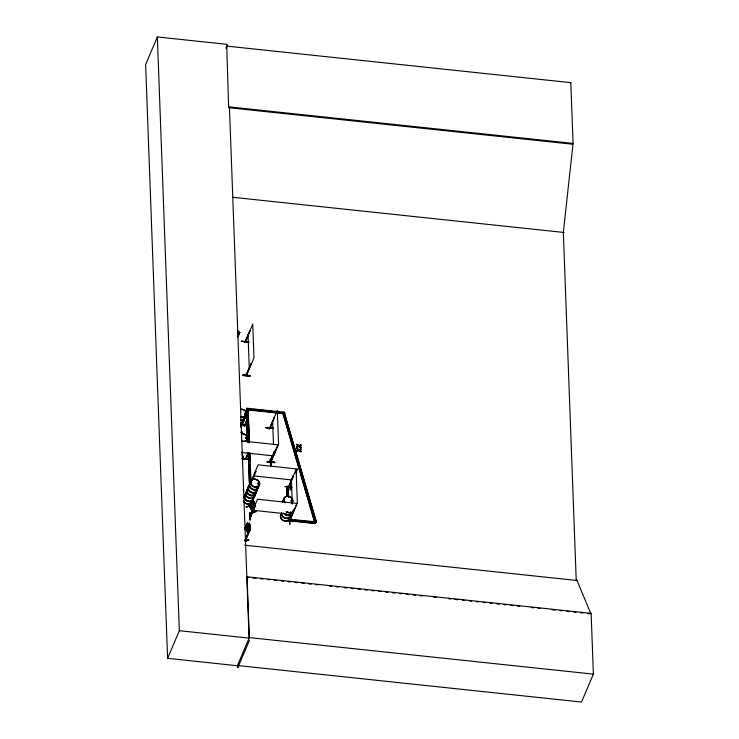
<?xml version="1.0" encoding="UTF-8"?>
<svg xmlns="http://www.w3.org/2000/svg" width="739" height="739" viewBox="0 0 739 739"><rect width="100%" height="100%" fill="white"/><g stroke="black" fill="none" stroke-linecap="round" stroke-linejoin="round"><path stroke-width="1.11" d="M248.609 459.621L242.263 458.707L248.637 459.168M249.745 513.3L256.304 511.231M249.81 513.115L256.359 511.037L256.442 511.582M256.451 511.573L249.884 513.623L249.791 513.06M242.651 375.551L250.05 376.271C250.66 375.338 242.337 374.137 242.641 375.578M242.651 375.292L250.041 376.031M242.725 375.042L250.124 375.763M267.241 461.977C290.741 463.233 251.417 460.914 274.631 462.697L274.622 462.743M267.241 461.644L274.631 462.392L267.315 461.441M293.392 521.586C270.788 519.111 307.526 523.138 287.138 520.367M248.701 540.117L245.496 541.336M252.636 511.536L253.597 510.797L252.646 511.628L250.041 506.963L250.309 504.903L251.888 501.338L252.378 501.569L251.86 501.254M248.849 532.643L247.953 533.373L245.56 528.607L245.81 526.676M225.857 48.192L226.744 46.104L570.813 82.648L573.067 143.421L563.34 232.406L576.226 580.411L577.03 580.494L590.914 613.878L591.135 613.361L247.057 576.817L246.844 577.335L249.135 577.575M244.923 341.797L249.893 330.749L245.228 342.443L244.942 341.714M246.641 374.645C246.54 375.357 245.754 374.765 246.595 374.507M244.489 425.239C252.71 407.466 238.771 439.437 247.417 419.087L248.295 442.707M244.988 425.082L244.609 425.544M246.124 458.457L245.791 458.91L248.673 452.831M269.504 428.223L269.855 428.851L274.474 417.175L269.458 428.26C269.698 430.163 270.068 426.874 269.726 428.371M270.853 460.97L271.074 462.032L271.222 461.071M288.635 487.13L293.254 476.008L288.265 487.601L288.432 486.576L288.792 487.167M288.589 487.694L288.598 487.13M289.522 520.21L290.011 519.813M289.836 520.792L297.346 503.037L296.099 469.293L288.616 487.564M290.058 520.348L289.993 519.905M244.655 413.48L245.653 414.219M245.967 413.766L245.662 414.302M245.56 437.821L246.558 438.569M246.817 438.458L246.355 437.543L245.754 437.784M246.503 438.384L246.346 437.506M250.872 482.641L251.509 483.084M251.426 483.047L251.168 482.567L250.937 483.02M257.819 483.666L257.939 483.186M258.022 483.482L258.668 483.962L259.112 483.343M258.207 483.823L258.077 483.278M258.798 483.796L258.881 484.147M259.195 483.602L258.715 484.193L257.957 483.759M283.988 499.934L284.506 499.638L284.506 500.321M284.423 500.248L284.487 499.647M291.055 500.488L291.388 501.162M291.813 501.134L292.247 500.663M292.385 500.977L292.274 500.479M242.263 458.984L242.3 458.522M245.265 342.425L252.747 324.033L253.994 357.787L246.457 375.615L246.142 374.969L250.863 363.902L251.14 364.503L250.863 363.902M246.105 458.891L246.133 458.115M270.012 428.38L269.994 427.89M271.074 461.912L278.575 444.213L277.328 410.459L269.559 428.842M243.824 490.668L243.251 489.874M252.987 511.896C253.412 510.353 251.657 514.039 253.616 510.372M227.196 46.668L227.113 44.358L157.342 36.95L145.62 64.579L167.596 658.329L237.367 665.737L249.311 637.591L247.057 576.817M226.744 46.104L228.647 107.691L572.725 144.234M237.45 335.183L238.521 332.642L237.561 332.347L238.235 330.924M237.385 336.31L239.224 332.993M237.524 337.012L238.799 333.991M237.598 337.224L239.769 332.458M239.131 332.014L237.561 332.347L239.815 332.458L238.189 336.033M248.766 342.092L241.376 341.353L248.867 341.861M251.121 363.93L246.115 375.449M247.112 421.138L246.789 408.224L284.607 412.242L284.515 413.822L284.607 412.242M246.604 425.322L241.034 424.602M248.082 408.722L249.496 442.643M248.553 421.285L248.276 409.609L284.654 413.471M241.357 426.643L241.644 425.969L241.367 427.096L240.628 427.022L241.653 426.421M242.069 431.945L241.801 433.119L242.069 431.945L241.117 431.844M243.26 456.194L242.992 457.376L243.26 456.194L242.3 456.092L242.143 451.695M248.138 452.831C249.126 452.915 245.81 456.157 245.791 458.356M248.396 452.859L246.161 458.817M167.596 658.329L179.328 630.7L157.342 36.95M273.375 428.417L266.049 427.521M250.604 483.315L250.456 479.075L249.967 479.269M248.443 452.776L249.394 482.816L248.341 454.263M250.512 482.364L250.835 481.911L250.678 482.669M250.78 481.948L250.521 482.585A4.813 3.88 23 0 0 252.932 489.421A4.813 3.88 23 0 0 258.484 485.135M251.177 481.218L258.142 464.831L297.577 469.016L295.877 473.034M252.258 480.322L255.962 471.611L255.278 471.325L255.962 471.611M282.963 412.972L314.897 522.334L316.431 521.863L284.358 412.842L282.815 413.313L314.943 523.563L290.288 520.949L290.242 519.711M284.358 412.842L316.283 522.214M249.717 506.815C247.851 508.515 256.359 492.959 249.449 506.409M252.027 500.793L249.477 506.4M249.68 506.825L249.911 505.809L246.087 506.908L250.493 505.55M252.332 501.338L250.013 506.797L252.83 511.268M270.372 459.076L270.927 465.672L270.345 459.279M272.266 456.065L269.652 462.254M274.326 451.446L274.982 451.289L274.317 451.224L269.559 462.485L270.511 462.208M253.117 502.889L253.745 501.402L253.098 502.779L252.452 501.476L255.204 506.631M270.539 461.949L270.298 462.568L269.67 461.986M270.225 462.623L277.846 444.795L241.782 440.971M271.176 460.933L270.779 462.014L275.702 450.356M253.856 502.067L254.327 503.712L254.521 503.259M249.847 513.476L249.339 513.66L250.031 520.034L249.81 513.476M270.52 465.625L270.335 459.067M254.151 504.746L254.853 503.388L253.68 501.421M244.978 527.969L246.918 523.886L245.071 529.457M245.209 527.905L247.251 522.981L247.888 523.258M250.549 516.755L255.324 505.781L254.659 505.716L249.893 516.977C251.546 517.411 250.124 515.748 250.087 516.607M244.84 529.521L246.687 523.951M252.95 511.231C251.029 513.901 254.89 503.795 255.435 506.557M249.902 516.727L250.632 516.829L255.131 506.012M253.846 510.298L253.089 512.229L250.041 506.963M246.29 529.992L249.172 523.24M250.207 525.133L247.26 531.904L250.207 525.133L249.154 523.129L248.516 524.616L247.279 523.064M248.683 540.052L245.2 541.031L244.877 540.421L249.56 529.364L250.087 529.854L249.56 529.364M249.791 529.3L245.108 540.357L245.394 540.902L250.429 528.93L247.824 523.212M245.339 540.006L245.154 541.022L248.757 539.895M245.2 541.031L250.355 528.948M298.51 445.811L296.847 445.063L296.921 444.351L298.889 445.608L300.828 444.767L300.755 445.506L299.221 446.153L300.828 447.631L298.833 446.356L296.921 447.187L297.004 446.448L298.51 445.811L296.921 444.351M296.921 447.187L297.004 446.448M298.658 449.912L296.995 449.173L297.078 448.462L299.046 449.709L300.985 448.869L300.902 449.608L299.369 450.263L300.985 451.732L298.99 450.467L297.078 451.289L297.152 450.55L298.658 449.912L297.078 448.462M296.829 444.582L298.889 445.608M298.833 446.356L300.828 447.631M299.221 446.153L300.847 445.275M297.078 451.289L297.152 450.55M300.755 445.506L300.828 444.767M298.99 450.467L300.985 451.732M299.369 450.263L301.004 449.386M300.81 447.15L299.313 445.922M284.727 486.604L292.136 487.26M300.985 448.869L300.902 449.608M300.967 451.252L299.471 450.033M288.626 497.504L288.21 486.401L286.778 486.253L287 496.59M288.21 486.401L288.432 496.737M291.184 482.438C291.526 485.246 287.554 487.14 290.279 486.17M289.605 486.031L289.448 486.752M289.947 485.126L291.175 482.216M291.434 483.26L289.965 486.844L291.443 483.472M290.39 489.624L290.427 484.599L290.658 489.865M288.838 520.699L288.829 521.18L291.785 513.707M293.438 510.058L294.094 509.901L293.429 509.836L288.82 521.152M289.448 520.265L294.214 509.162L294.501 509.753L294.214 509.162M289.402 520.893L289.697 520.358M290.288 520.949L290.39 519.369L316.431 521.863M289.623 524.237L289.457 517.891M249.459 640.279L237.829 667.677L237.746 665.534M314.943 523.563L315.045 521.993M570.471 83.452L570.813 82.648M591.135 613.361L593.38 674.134L581.528 702.05L237.459 665.506M245.293 414.117L245.828 413.766M245.487 437.848L246.115 437.571L245.764 438.144M291.508 500.137L291.074 500.987L292.293 501.051M292.164 500.562L291.258 500.811M249.948 505.901L250.05 506.862L250.235 504.931M245.773 526.611L245.56 528.653M248.359 525.069L249.394 526.916M239.815 332.458L239.076 332.07M252.655 511.231L252.71 511.564M245.782 413.858L244.96 413.96M245.791 414.145L245.967 413.655M250.854 482.595L251.602 482.761M251.038 482.706L249.542 482.475M250.041 516.737L250.724 516.385M290.187 486.401L289.485 486.336M290.288 486.391L289.623 486.354M288.903 520.487L289.494 520.478M289.494 521.18L296.958 503.407L257.514 499.222L249.994 517.014L250.641 517.051M247.944 533.281L248.886 532.551M249.699 513.66L250.031 520.034M245.403 341.972L245.08 341.316L244.969 342.351M244.96 413.443L245.542 413.35M246.42 438.439L246.669 437.894M258.336 483.094L258.946 483.629M292.108 500.95L291.397 500.876M298.796 445.839L300.736 444.998M297.023 446.956L298.935 446.134M297.17 451.058L299.083 450.236M296.902 446.679L298.408 446.042M297.06 450.781L298.565 450.143M244.849 425.84L244.932 425.027M246.263 507.148L250.66 505.781M249.69 513.282L256.368 511.083M254.964 506.123L254.281 504.746L254.585 506.178M245.413 540.772L248.747 539.849M248.507 524.505L247.879 524.053L246.798 526.584L246.863 528.681L247.842 530.547L248.831 530.463L249.902 527.923L249.57 526.464M249.625 526.491L250.355 527.849M250.392 528.995L250.309 527.868M253.505 508.709L252.489 508.801L251.454 506.954L251.362 504.866L252.442 502.335L253.191 502.871M246.198 438.467L246.549 437.774M258.299 482.973L258.844 483.084M291.48 500.137L292.173 500.368M249.921 331.321L249.634 330.721M248.766 341.741L241.376 341.353M248.794 341.991L241.385 341.252M274.502 417.747L274.215 417.147M247.196 420.251L246.909 419.65M246.272 424.953L240.997 424.759M240.997 424.676L246.327 425.174M265.975 427.678L273.448 428.287L265.957 427.779M242.253 458.633L248.747 459.288M242.263 458.707L248.6 459.344M293.272 476.581L292.995 475.981M255.334 506.003L254.659 505.716M286.88 520.579L293.401 521.217L287.055 520.653M228.988 106.878L573.067 143.421M232.702 197.285L564.153 232.489M246.65 408.575L251.491 409.083M253.773 409.332L258.317 409.812M261.726 410.173L265.135 410.533M267.416 410.773L271.961 411.263M275.37 411.623L278.779 411.983M282.187 412.344L284.469 412.593M248.128 409.951L283.37 413.701M240.831 432.518L241.782 432.62M241.607 452.499L273.153 455.852M253.449 475.879L291.757 479.944M252.821 510.27L286.63 513.864M288.884 514.104L292.265 514.455M294.732 520.191L299.212 520.672M301.447 520.903L305.928 521.383M308.172 521.623L312.652 522.094M290.436 520.598L315.091 523.221M576.217 580.327L577.03 580.494L244.443 545.17M252.572 577.944L256.017 578.304M260.599 578.794L262.899 579.034M267.481 579.524L269.781 579.764M274.363 580.254L276.663 580.503M281.245 580.983L283.545 581.233M288.127 581.713L290.418 581.962M295.009 582.452L297.3 582.692M301.891 583.182L304.182 583.422M308.773 583.912L311.064 584.152M315.655 584.641L317.946 584.882M329.418 586.101L331.709 586.35M336.3 586.831L338.591 587.08M344.328 587.69L346.619 587.93M351.21 588.42L353.501 588.66M358.092 589.149L360.383 589.389M364.974 589.879L367.265 590.119M371.856 590.609L374.146 590.849M378.738 591.339L381.028 591.588M385.619 592.068L387.91 592.318M392.501 592.798L394.792 593.048M399.374 593.537L401.674 593.777M406.256 594.267L408.556 594.507M413.138 594.997L415.438 595.237M420.02 595.726L422.32 595.967M433.784 597.186L436.084 597.435M448.693 598.775L450.993 599.015M454.43 599.384L457.866 599.745M462.457 600.234L464.748 600.474M469.339 600.964L471.63 601.204M476.221 601.694L478.512 601.934M483.103 602.424L485.394 602.673M489.985 603.153L492.276 603.403M496.867 603.883L499.158 604.132M503.749 604.622L506.039 604.862M510.631 605.352L512.921 605.592M517.512 606.082L519.803 606.322M531.276 607.541L533.567 607.781M538.158 608.271L540.449 608.52M551.913 609.73L555.359 610.1M559.95 610.59L562.24 610.83M566.822 611.319L569.122 611.559M573.704 612.049L576.004 612.289M580.586 612.779L582.886 613.019M587.468 613.509L589.768 613.758M249.311 637.591L593.38 674.134M179.328 630.7L249.089 638.108L229.459 107.774M246.226 438.606L245.57 438.116M258.548 484.1L258.068 483.888M252.793 512.229L249.486 506.317M270.622 459.307L270.927 465.644M290.362 483.518L290.362 489.828L290.048 483.482M289.734 517.919L290.011 524.247M269.753 462.124L269.633 462.494M296.976 448.693L298.288 449.524M245.773 413.36L244.766 413.249L244.794 414.117M246.17 375.504L246.17 374.95M244.646 425.525L244.609 424.925L244.563 425.729M244.905 413.895L244.951 413.369L244.978 413.979M251.796 500.866L252.101 501.411M253.689 501.532L254.724 503.388M247.325 527.591L248.304 529.457M288.284 487.537L288.302 487.029M300.912 446.919L300.93 447.4M301.059 451.021L301.078 451.501M291.406 480.341L292.117 499.472M292.201 501.716L292.284 503.97M286.778 486.253L287.148 496.239M272.636 421.516L273.467 444.01M273.799 453.007L273.883 455.261M248.055 335.09L249.302 368.835M249.884 452.924L250.937 481.486M248.673 424.713L249.265 440.712M249.736 453.275L250.031 461.265M250.161 464.692L250.752 480.683M246.789 408.224L247.722 433.359M247.934 439.068L248.064 442.495M246.244 421.849L246.835 437.599M246.918 439.844L247.002 442.098M247.371 452.222L247.5 455.593M244.092 419.549A4.813 3.88 23 0 1 240.766 423.041M240.6 409.175A4.748 3.834 23 0 1 246.558 413.609A4.748 3.834 23 0 1 240.877 416.814M243.953 419.715A4.748 3.824 23 0 1 240.674 423.17M240.554 409.277A4.748 3.834 23 0 1 246.512 413.711A4.748 3.834 23 0 1 240.84 416.916M242.725 421.128A4.748 3.834 23 0 1 240.738 425.35M245.191 415.447A4.813 3.88 23 0 1 240.859 420.001M244.166 419.207A4.73 3.815 23 0 1 240.886 422.653M245.043 415.632A4.73 3.815 23 0 1 240.785 420.121M244.156 419.392A4.813 3.88 23 0 1 240.84 422.884M245.256 415.29A4.813 3.88 23 0 1 240.923 419.844M245.468 416.159A4.748 3.824 23 0 1 240.997 419.613M242.678 421.23A4.748 3.834 23 0 1 240.692 425.452M241.459 433.617A4.748 3.834 23 0 1 247.417 438.051A4.748 3.834 23 0 1 241.736 441.257M241.394 433.793A4.72 3.806 23 0 1 247.122 437.174A4.72 3.806 23 0 1 244.055 441.645M256.978 488.525A4.73 3.815 23 0 1 251.519 492.747A4.73 3.815 23 0 1 249.209 485.939M257.117 488.34A4.813 3.88 23 0 1 251.574 492.627A4.813 3.88 23 0 1 249.228 485.708M256.063 492.137A4.72 3.806 23 0 1 249.847 495.093A4.72 3.806 23 0 1 248.119 488.525M256.147 491.943A4.72 3.806 23 0 1 249.385 494.613A4.72 3.806 23 0 1 249.126 487.805M256.147 492.008A4.748 3.834 23 0 1 249.893 494.982A4.748 3.834 23 0 1 248.156 488.377M258.41 485.292A4.813 3.88 23 0 1 253.468 489.745A4.813 3.88 23 0 1 249.81 483.417M257.384 489.052A4.73 3.815 23 0 1 251.158 492.008A4.73 3.815 23 0 1 249.422 485.431M258.271 485.477A4.73 3.815 23 0 1 252.812 489.698A4.73 3.815 23 0 1 250.503 482.89M257.384 489.236A4.813 3.88 23 0 1 251.057 492.248A4.813 3.88 23 0 1 249.292 485.551M258.484 484.96A4.73 3.815 23 0 1 253.024 489.19A4.73 3.815 23 0 1 250.715 482.382M253.283 497.218A4.73 3.815 23 0 1 247.824 501.439A4.73 3.815 23 0 1 245.514 494.631M253.625 498.077A4.813 3.88 23 0 1 247.297 501.088A4.813 3.88 23 0 1 245.542 494.4M251.14 503.444A4.72 3.806 23 0 1 243.39 500.866M244.443 497.19A4.72 3.806 23 0 1 245.366 496.673M252.387 500.802A4.72 3.806 23 0 1 252.267 501.809M243.464 500.691A4.72 3.806 23 0 0 251.214 503.268A4.748 3.834 23 0 1 243.408 500.756M244.517 497.024A4.72 3.806 23 0 1 245.44 496.497M252.267 499.601A4.72 3.806 23 0 1 252.341 501.633M255.962 492.386A4.72 3.806 23 0 1 249.745 495.342A4.72 3.806 23 0 1 248.018 488.775M244.461 497.07A4.748 3.834 23 0 1 245.403 496.543M252.461 500.7A4.748 3.834 23 0 1 252.341 501.707M256.054 492.229A4.748 3.834 23 0 1 249.8 495.204A4.748 3.834 23 0 1 248.064 488.599M254.724 493.975A4.813 3.88 23 0 1 249.182 498.271A4.813 3.88 23 0 1 246.835 491.352M253.699 497.744A4.73 3.815 23 0 1 247.463 500.7A4.73 3.815 23 0 1 245.736 494.123M254.576 494.169A4.73 3.815 23 0 1 249.117 498.391A4.73 3.815 23 0 1 246.817 491.583M253.699 497.929A4.813 3.88 23 0 1 247.362 500.931A4.813 3.88 23 0 1 245.607 494.243M254.789 493.818A4.813 3.88 23 0 1 249.246 498.114A4.813 3.88 23 0 1 246.9 491.195M254.798 493.652A4.73 3.815 23 0 1 249.339 497.883A4.73 3.815 23 0 1 247.029 491.075M285.088 502.816A4.72 3.806 23 0 1 284.884 497.255A4.72 3.806 23 0 1 291.378 497.947A4.72 3.806 23 0 1 291.582 503.499M285.189 502.557A4.72 3.806 23 0 1 284.986 496.996A4.72 3.806 23 0 1 291.48 497.689A4.72 3.806 23 0 1 291.693 503.25M282.649 502.187A4.73 3.815 23 0 1 283.896 499.546M291.665 502.132A4.73 3.815 23 0 1 291.859 503.167M282.557 501.698A4.73 3.815 23 0 1 284.607 499.536M291.443 502.64A4.73 3.815 23 0 1 291.637 503.675M282.437 502.52A4.813 3.88 23 0 1 283.702 499.832M291.591 502.455A4.813 3.88 23 0 1 291.785 503.508M282.501 502.363A4.813 3.88 23 0 1 283.055 500.423M291.656 502.298A4.813 3.88 23 0 1 291.859 503.351M290.113 516.986A4.73 3.815 23 0 1 284.423 518.039A4.73 3.815 23 0 1 281.568 513.097M290.658 515.074A4.73 3.815 23 0 1 290.538 516.081M290.806 514.907A4.813 3.88 23 0 1 285.66 518.316A4.813 3.88 23 0 1 281.568 512.894M289.365 516.598A4.72 3.806 23 0 1 284.515 520.977A4.72 3.806 23 0 1 280.922 514.76M291.074 512.118A4.72 3.806 23 0 1 286.473 511.637M289.439 516.422A4.72 3.806 23 0 1 284.589 520.801A4.72 3.806 23 0 1 280.996 514.575M290.963 512.376A4.72 3.806 23 0 1 286.372 511.887M289.439 516.496A4.748 3.834 23 0 1 284.552 520.903A4.748 3.834 23 0 1 280.94 514.64M291.046 512.247A4.748 3.834 23 0 1 286.418 511.757M291.545 513.79A4.813 3.88 23 0 1 284.219 513.845M290.87 514.566A4.73 3.815 23 0 1 286.418 518.021A4.73 3.815 23 0 1 281.67 513.587M291.406 513.928A4.73 3.815 23 0 1 283.434 513.088M291.609 513.633A4.813 3.88 23 0 1 284.284 513.688M290.926 514.159A4.73 3.815 23 0 1 284.413 513.466M252.997 503.324L251.916 505.864L252.95 507.721L254.031 505.18L252.997 503.324M249.246 523.794L249.68 525.457L249.246 523.794M251.26 484.498A4.72 3.806 23 0 0 259.213 485.347A4.72 3.806 23 0 0 255.02 479.029A4.72 3.806 23 0 0 251.26 484.498M251.149 484.747A4.72 3.806 23 0 0 259.103 485.597A4.72 3.806 23 0 0 254.909 479.278A4.72 3.806 23 0 0 251.149 484.747A4.72 3.806 23 0 0 259.103 485.606A4.72 3.806 23 0 0 254.9 479.288A4.72 3.806 23 0 0 251.14 484.766"/></g></svg>
